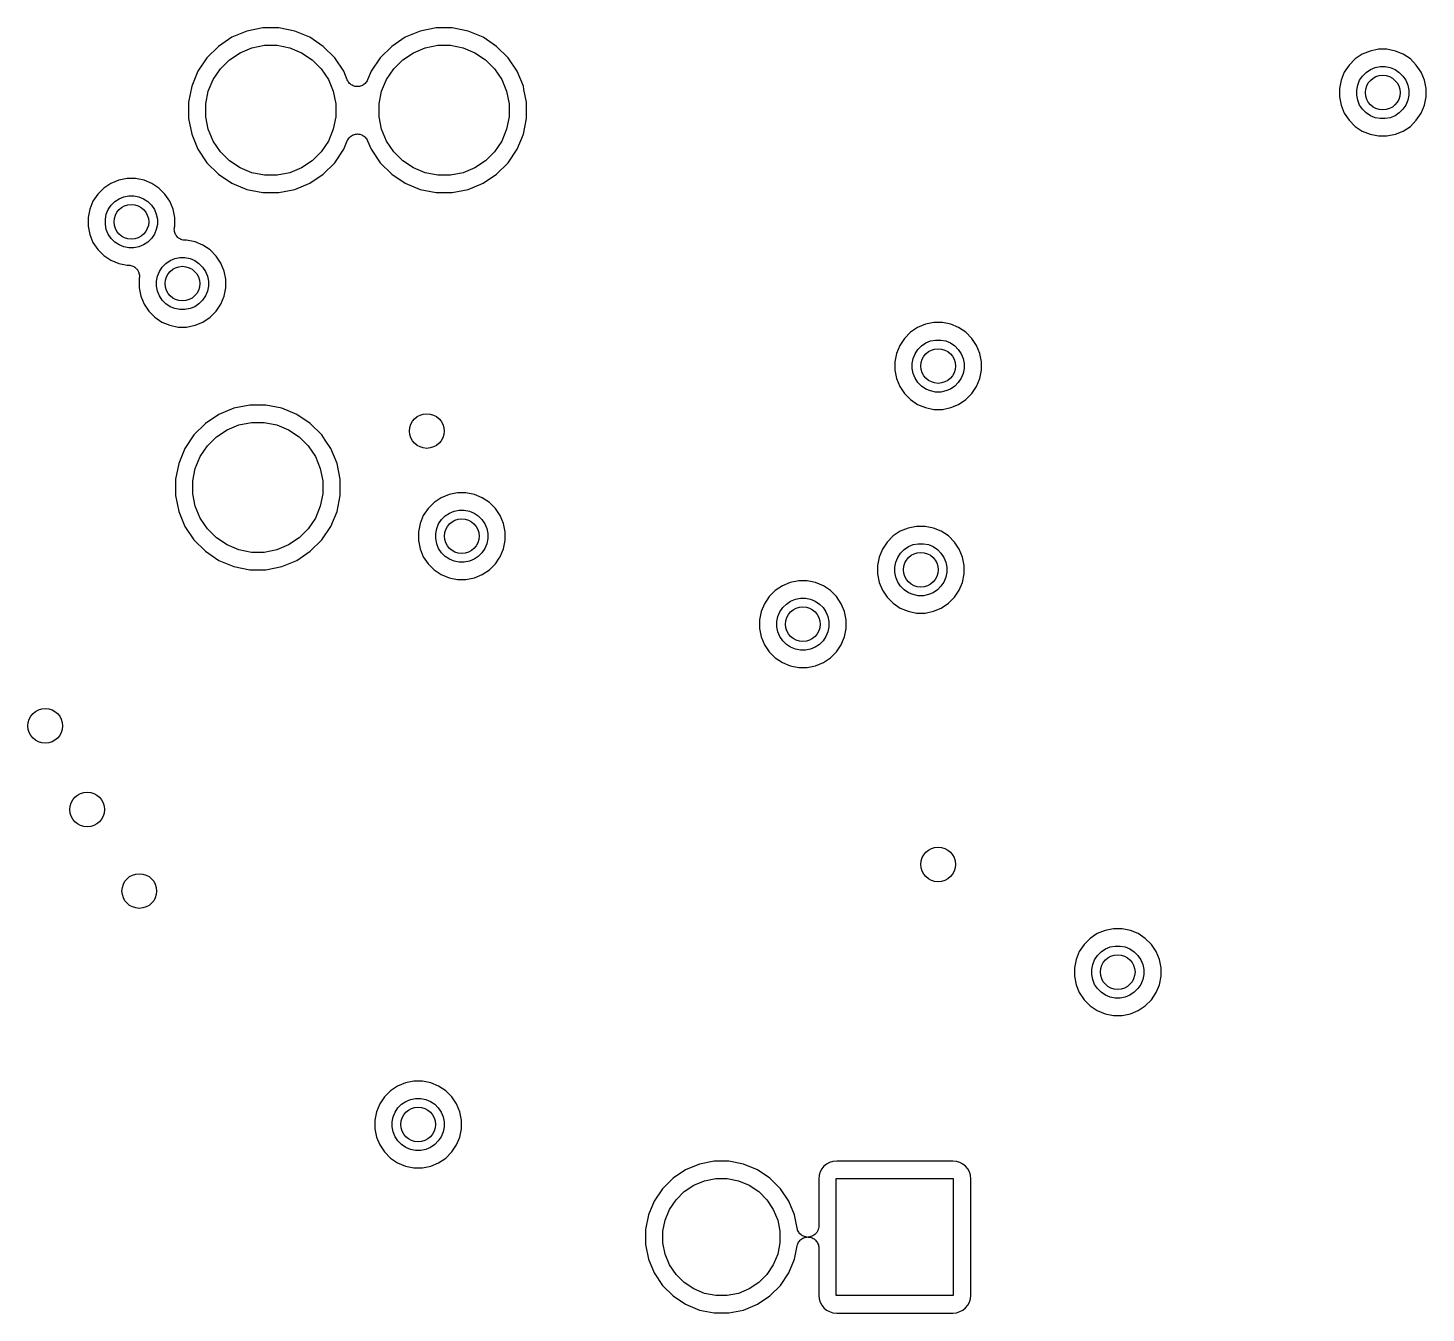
# Model space of a CAD drawing. Extents: x 76.5 to 170.2, y -170.2 to -83.1.
# Drawn here: x 133.42 to 149.55, y -131.28 to -116.46 of the extents above; entities that cross this region are included whole.
import ezdxf

# ---------------------------------------------------------------- set-up
doc = ezdxf.new("R2010")
doc.units = 0
doc.header["$MEASUREMENT"] = 0
doc.layers.add('BLACK', color=7, linetype='CONTINUOUS')

msp = doc.modelspace()

# ---------------------------------------------------------------- linework, layer by layer
at = {"layer": 'BLACK', "linetype": 'CONTINUOUS'}
for p, q in [((136.13, -116.456), (135.946, -116.492)), ((136.317, -116.456), (136.13, -116.456)), ((136.5, -116.492), (136.317, -116.456)), ((138.13, -116.456), (137.946, -116.492)), ((138.317, -116.456), (138.13, -116.456)), ((138.5, -116.492), (138.317, -116.456)), ((135.773, -116.564), (135.618, -116.668)), ((135.946, -116.492), (135.773, -116.564)), ((136.673, -116.564), (136.5, -116.492)), ((136.829, -116.668), (136.673, -116.564)), ((137.773, -116.564), (137.618, -116.668)), ((137.946, -116.492), (137.773, -116.564)), ((138.673, -116.564), (138.5, -116.492)), ((138.829, -116.668), (138.673, -116.564)), ((135.618, -116.668), (135.485, -116.8)), ((135.745, -116.823), (135.868, -116.741)), ((135.868, -116.741), (136.004, -116.685)), ((136.004, -116.685), (136.149, -116.656)), ((136.149, -116.656), (136.297, -116.656)), ((136.297, -116.656), (136.442, -116.685)), ((136.442, -116.685), (136.578, -116.741)), ((136.578, -116.741), (136.701, -116.823)), ((136.961, -116.8), (136.829, -116.668)), ((137.618, -116.668), (137.485, -116.8)), ((137.745, -116.823), (137.868, -116.741)), ((137.868, -116.741), (138.004, -116.685)), ((138.004, -116.685), (138.149, -116.656)), ((138.149, -116.656), (138.297, -116.656)), ((138.297, -116.656), (138.442, -116.685)), ((138.442, -116.685), (138.578, -116.741)), ((138.578, -116.741), (138.701, -116.823)), ((138.961, -116.8), (138.829, -116.668)), ((148.816, -116.759), (148.734, -116.814)), ((148.907, -116.722), (148.816, -116.759)), ((149.004, -116.702), (148.907, -116.722)), ((149.102, -116.702), (149.004, -116.702)), ((149.199, -116.722), (149.102, -116.702)), ((149.29, -116.759), (149.199, -116.722)), ((149.372, -116.814), (149.29, -116.759)), ((135.381, -116.956), (135.31, -117.129)), ((135.485, -116.8), (135.381, -116.956)), ((135.558, -117.05), (135.641, -116.928)), ((135.641, -116.928), (135.745, -116.823)), ((136.701, -116.823), (136.806, -116.928)), ((136.806, -116.928), (136.888, -117.05)), ((137.065, -116.956), (136.961, -116.8)), ((137.106, -117.054), (137.065, -116.956)), ((137.381, -116.956), (137.34, -117.054)), ((137.485, -116.8), (137.381, -116.956)), ((137.558, -117.05), (137.641, -116.928)), ((137.641, -116.928), (137.745, -116.823)), ((138.701, -116.823), (138.806, -116.928)), ((138.806, -116.928), (138.888, -117.05)), ((139.065, -116.956), (138.961, -116.8)), ((139.137, -117.129), (139.065, -116.956)), ((148.665, -116.884), (148.61, -116.966)), ((148.734, -116.814), (148.665, -116.884)), ((148.862, -116.969), (148.911, -116.937)), ((148.911, -116.937), (148.966, -116.914)), ((148.966, -116.914), (149.024, -116.902)), ((149.024, -116.902), (149.083, -116.902)), ((149.083, -116.902), (149.141, -116.914)), ((149.141, -116.914), (149.195, -116.937)), ((149.195, -116.937), (149.244, -116.969)), ((149.441, -116.884), (149.372, -116.814)), ((149.496, -116.966), (149.441, -116.884)), ((135.502, -117.187), (135.558, -117.05)), ((136.888, -117.05), (136.944, -117.187)), ((137.111, -117.065), (137.106, -117.054)), ((137.117, -117.076), (137.111, -117.065)), ((137.125, -117.085), (137.117, -117.076)), ((137.117, -117.076), (137.117, -117.076)), ((137.117, -117.076), (137.117, -117.076)), ((137.133, -117.095), (137.125, -117.085)), ((137.142, -117.103), (137.133, -117.095)), ((137.133, -117.095), (137.133, -117.095)), ((137.133, -117.095), (137.133, -117.095)), ((137.152, -117.111), (137.142, -117.103)), ((137.163, -117.117), (137.152, -117.111)), ((137.152, -117.111), (137.152, -117.111)), ((137.152, -117.111), (137.152, -117.111)), ((137.174, -117.123), (137.163, -117.117)), ((137.282, -117.118), (137.271, -117.123)), ((137.292, -117.112), (137.282, -117.118)), ((137.293, -117.112), (137.292, -117.112)), ((137.302, -117.104), (137.293, -117.112)), ((137.293, -117.112), (137.293, -117.112)), ((137.312, -117.096), (137.302, -117.104)), ((137.32, -117.087), (137.312, -117.096)), ((137.312, -117.096), (137.312, -117.096)), ((137.312, -117.096), (137.312, -117.096)), ((137.328, -117.077), (137.32, -117.087)), ((137.334, -117.066), (137.328, -117.077)), ((137.328, -117.077), (137.328, -117.077)), ((137.328, -117.077), (137.328, -117.077)), ((137.34, -117.056), (137.334, -117.066)), ((137.34, -117.054), (137.34, -117.055)), ((137.34, -117.055), (137.34, -117.055)), ((137.34, -117.055), (137.34, -117.055)), ((137.34, -117.055), (137.34, -117.056)), ((137.502, -117.187), (137.558, -117.05)), ((138.888, -117.05), (138.944, -117.187)), ((148.572, -117.057), (148.553, -117.153)), ((148.61, -116.966), (148.572, -117.057)), ((148.753, -117.173), (148.765, -117.115)), ((148.765, -117.115), (148.787, -117.06)), ((148.787, -117.06), (148.82, -117.011)), ((148.82, -117.011), (148.862, -116.969)), ((149.244, -116.969), (149.286, -117.011)), ((149.286, -117.011), (149.319, -117.06)), ((149.319, -117.06), (149.342, -117.115)), ((149.342, -117.115), (149.353, -117.173)), ((149.534, -117.057), (149.496, -116.966)), ((149.553, -117.153), (149.534, -117.057)), ((135.31, -117.129), (135.273, -117.312)), ((135.473, -117.332), (135.502, -117.187)), ((136.944, -117.187), (136.973, -117.332)), ((137.186, -117.126), (137.174, -117.123)), ((137.174, -117.123), (137.174, -117.123)), ((137.174, -117.123), (137.174, -117.123)), ((137.197, -117.13), (137.186, -117.126)), ((137.198, -117.13), (137.197, -117.13)), ((137.21, -117.131), (137.198, -117.13)), ((137.198, -117.13), (137.198, -117.13)), ((137.222, -117.133), (137.21, -117.131)), ((137.235, -117.131), (137.222, -117.133)), ((137.222, -117.133), (137.222, -117.133)), ((137.222, -117.133), (137.222, -117.133)), ((137.247, -117.13), (137.235, -117.131)), ((137.259, -117.127), (137.247, -117.13)), ((137.247, -117.13), (137.247, -117.13)), ((137.247, -117.13), (137.247, -117.13)), ((137.27, -117.123), (137.259, -117.127)), ((137.271, -117.123), (137.27, -117.123)), ((137.271, -117.123), (137.271, -117.123)), ((137.473, -117.332), (137.502, -117.187)), ((138.944, -117.187), (138.973, -117.332)), ((139.144, -117.165), (139.137, -117.129)), ((139.173, -117.312), (139.144, -117.165)), ((139.144, -117.165), (139.144, -117.165)), ((148.553, -117.153), (148.553, -117.252)), ((148.553, -117.252), (148.572, -117.348)), ((148.753, -117.232), (148.753, -117.173)), ((148.765, -117.29), (148.753, -117.232)), ((149.353, -117.232), (149.342, -117.29)), ((149.353, -117.173), (149.353, -117.232)), ((149.534, -117.348), (149.553, -117.252)), ((149.553, -117.252), (149.553, -117.153)), ((135.273, -117.312), (135.273, -117.499)), ((135.473, -117.48), (135.473, -117.332)), ((136.973, -117.332), (136.973, -117.48)), ((137.473, -117.48), (137.473, -117.332)), ((138.973, -117.332), (138.973, -117.48)), ((139.173, -117.499), (139.173, -117.312)), ((148.572, -117.348), (148.61, -117.439)), ((148.61, -117.439), (148.665, -117.521)), ((148.787, -117.345), (148.765, -117.29)), ((148.82, -117.394), (148.787, -117.345)), ((148.862, -117.435), (148.82, -117.394)), ((148.911, -117.468), (148.862, -117.435)), ((149.244, -117.435), (149.195, -117.468)), ((149.286, -117.394), (149.244, -117.435)), ((149.319, -117.345), (149.286, -117.394)), ((149.342, -117.29), (149.319, -117.345)), ((149.441, -117.521), (149.496, -117.439)), ((149.496, -117.439), (149.534, -117.348)), ((135.273, -117.499), (135.31, -117.683)), ((135.502, -117.624), (135.473, -117.48)), ((136.973, -117.48), (136.944, -117.624)), ((137.502, -117.624), (137.473, -117.48)), ((138.973, -117.48), (138.944, -117.624)), ((139.137, -117.683), (139.173, -117.499)), ((148.665, -117.521), (148.734, -117.591)), ((148.734, -117.591), (148.816, -117.646)), ((148.966, -117.491), (148.911, -117.468)), ((149.024, -117.502), (148.966, -117.491)), ((149.083, -117.502), (149.024, -117.502)), ((149.141, -117.491), (149.083, -117.502)), ((149.195, -117.468), (149.141, -117.491)), ((149.29, -117.646), (149.372, -117.591)), ((149.372, -117.591), (149.441, -117.521)), ((135.31, -117.683), (135.381, -117.856)), ((135.558, -117.761), (135.502, -117.624)), ((135.641, -117.884), (135.558, -117.761)), ((136.888, -117.761), (136.806, -117.884)), ((136.944, -117.624), (136.888, -117.761)), ((137.065, -117.856), (137.106, -117.757)), ((137.106, -117.756), (137.112, -117.745)), ((137.106, -117.757), (137.106, -117.756)), ((137.106, -117.756), (137.106, -117.756)), ((137.106, -117.756), (137.106, -117.756)), ((137.106, -117.756), (137.106, -117.756)), ((137.112, -117.745), (137.118, -117.734)), ((137.118, -117.734), (137.126, -117.725)), ((137.118, -117.734), (137.118, -117.734)), ((137.118, -117.734), (137.118, -117.734)), ((137.126, -117.725), (137.134, -117.715)), ((137.134, -117.715), (137.144, -117.707)), ((137.134, -117.715), (137.134, -117.715)), ((137.134, -117.715), (137.134, -117.715)), ((137.144, -117.707), (137.153, -117.7)), ((137.153, -117.7), (137.154, -117.7)), ((137.154, -117.699), (137.164, -117.694)), ((137.154, -117.7), (137.154, -117.699)), ((137.164, -117.694), (137.175, -117.688)), ((137.175, -117.688), (137.176, -117.688)), ((137.176, -117.688), (137.187, -117.685)), ((137.176, -117.688), (137.176, -117.688)), ((137.187, -117.685), (137.199, -117.681)), ((137.199, -117.681), (137.199, -117.681)), ((137.199, -117.681), (137.2, -117.681)), ((137.2, -117.681), (137.212, -117.68)), ((137.212, -117.68), (137.224, -117.679)), ((137.224, -117.679), (137.224, -117.679)), ((137.224, -117.679), (137.224, -117.679)), ((137.224, -117.679), (137.236, -117.68)), ((137.236, -117.68), (137.248, -117.681)), ((137.248, -117.681), (137.249, -117.681)), ((137.249, -117.681), (137.249, -117.681)), ((137.249, -117.681), (137.26, -117.685)), ((137.26, -117.685), (137.272, -117.689)), ((137.272, -117.689), (137.272, -117.689)), ((137.272, -117.689), (137.273, -117.689)), ((137.273, -117.689), (137.283, -117.695)), ((137.283, -117.695), (137.294, -117.7)), ((137.294, -117.7), (137.294, -117.701)), ((137.294, -117.701), (137.294, -117.701)), ((137.294, -117.701), (137.304, -117.708)), ((137.304, -117.708), (137.313, -117.716)), ((137.313, -117.716), (137.313, -117.716)), ((137.313, -117.716), (137.313, -117.716)), ((137.313, -117.716), (137.321, -117.726)), ((137.321, -117.726), (137.329, -117.735)), ((137.329, -117.735), (137.329, -117.736)), ((137.329, -117.736), (137.329, -117.736)), ((137.329, -117.736), (137.335, -117.747)), ((137.335, -117.747), (137.34, -117.757)), ((137.34, -117.757), (137.381, -117.856)), ((137.558, -117.761), (137.502, -117.624)), ((137.641, -117.884), (137.558, -117.761)), ((138.888, -117.761), (138.806, -117.884)), ((138.944, -117.624), (138.888, -117.761)), ((139.065, -117.856), (139.137, -117.683)), ((148.816, -117.646), (148.907, -117.683)), ((148.907, -117.683), (149.004, -117.702)), ((149.004, -117.702), (149.102, -117.702)), ((149.102, -117.702), (149.199, -117.683)), ((149.199, -117.683), (149.29, -117.646)), ((135.381, -117.856), (135.485, -118.011)), ((135.745, -117.988), (135.641, -117.884)), ((136.806, -117.884), (136.701, -117.988)), ((136.961, -118.011), (137.065, -117.856)), ((137.381, -117.856), (137.485, -118.011)), ((137.745, -117.988), (137.641, -117.884)), ((138.806, -117.884), (138.701, -117.988)), ((138.961, -118.011), (139.065, -117.856)), ((135.485, -118.011), (135.618, -118.144)), ((135.868, -118.07), (135.745, -117.988)), ((136.004, -118.127), (135.868, -118.07)), ((136.578, -118.07), (136.442, -118.127)), ((136.701, -117.988), (136.578, -118.07)), ((136.829, -118.144), (136.961, -118.011)), ((137.485, -118.011), (137.618, -118.144)), ((137.868, -118.07), (137.745, -117.988)), ((138.004, -118.127), (137.868, -118.07)), ((138.578, -118.07), (138.442, -118.127)), ((138.701, -117.988), (138.578, -118.07)), ((138.829, -118.144), (138.961, -118.011)), ((134.468, -118.212), (134.377, -118.25)), ((134.565, -118.193), (134.468, -118.212)), ((134.663, -118.193), (134.565, -118.193)), ((134.76, -118.212), (134.663, -118.193)), ((134.851, -118.25), (134.76, -118.212)), ((135.618, -118.144), (135.773, -118.248)), ((136.149, -118.156), (136.004, -118.127)), ((136.297, -118.156), (136.149, -118.156)), ((136.442, -118.127), (136.297, -118.156)), ((136.673, -118.248), (136.829, -118.144)), ((137.618, -118.144), (137.773, -118.248)), ((138.149, -118.156), (138.004, -118.127)), ((138.297, -118.156), (138.149, -118.156)), ((138.442, -118.127), (138.297, -118.156)), ((138.673, -118.248), (138.829, -118.144)), ((134.226, -118.374), (134.171, -118.456)), ((134.295, -118.304), (134.226, -118.374)), ((134.377, -118.25), (134.295, -118.304)), ((134.472, -118.427), (134.526, -118.404)), ((134.526, -118.404), (134.584, -118.393)), ((134.584, -118.393), (134.643, -118.393)), ((134.643, -118.393), (134.701, -118.404)), ((134.701, -118.404), (134.756, -118.427)), ((134.933, -118.304), (134.851, -118.25)), ((135.002, -118.374), (134.933, -118.304)), ((135.057, -118.456), (135.002, -118.374)), ((135.773, -118.248), (135.946, -118.319)), ((135.946, -118.319), (136.13, -118.356)), ((136.13, -118.356), (136.317, -118.356)), ((136.317, -118.356), (136.5, -118.319)), ((136.5, -118.319), (136.673, -118.248)), ((137.773, -118.248), (137.946, -118.319)), ((137.946, -118.319), (138.13, -118.356)), ((138.13, -118.356), (138.317, -118.356)), ((138.317, -118.356), (138.5, -118.319)), ((138.5, -118.319), (138.673, -118.248)), ((134.133, -118.547), (134.114, -118.643)), ((134.171, -118.456), (134.133, -118.547)), ((134.325, -118.605), (134.348, -118.551)), ((134.348, -118.551), (134.381, -118.501)), ((134.381, -118.501), (134.423, -118.46)), ((134.423, -118.46), (134.472, -118.427)), ((134.756, -118.427), (134.805, -118.46)), ((134.805, -118.46), (134.847, -118.501)), ((134.847, -118.501), (134.88, -118.551)), ((134.88, -118.551), (134.902, -118.605)), ((135.095, -118.547), (135.057, -118.456)), ((135.114, -118.643), (135.095, -118.547)), ((134.114, -118.643), (134.114, -118.742)), ((134.314, -118.663), (134.325, -118.605)), ((134.314, -118.722), (134.314, -118.663)), ((134.325, -118.78), (134.314, -118.722)), ((134.902, -118.605), (134.914, -118.663)), ((134.914, -118.722), (134.902, -118.78)), ((134.914, -118.663), (134.914, -118.722)), ((135.114, -118.742), (135.114, -118.643)), ((134.114, -118.742), (134.133, -118.839)), ((134.133, -118.839), (134.171, -118.93)), ((134.348, -118.835), (134.325, -118.78)), ((134.381, -118.884), (134.348, -118.835)), ((134.423, -118.926), (134.381, -118.884)), ((134.847, -118.884), (134.805, -118.926)), ((134.88, -118.835), (134.847, -118.884)), ((134.902, -118.78), (134.88, -118.835)), ((135.109, -118.778), (135.11, -118.766)), ((135.109, -118.779), (135.109, -118.778)), ((135.109, -118.778), (135.109, -118.778)), ((135.11, -118.791), (135.109, -118.779)), ((135.11, -118.766), (135.112, -118.754)), ((135.111, -118.802), (135.11, -118.791)), ((135.111, -118.803), (135.111, -118.802)), ((135.115, -118.815), (135.111, -118.803)), ((135.111, -118.803), (135.111, -118.803)), ((135.112, -118.754), (135.114, -118.742)), ((135.118, -118.826), (135.115, -118.815)), ((135.118, -118.827), (135.118, -118.826)), ((135.119, -118.827), (135.118, -118.827)), ((135.124, -118.838), (135.119, -118.827)), ((135.13, -118.848), (135.124, -118.838)), ((135.13, -118.849), (135.13, -118.848)), ((135.138, -118.858), (135.13, -118.849)), ((135.13, -118.849), (135.13, -118.849)), ((135.145, -118.868), (135.138, -118.858)), ((135.146, -118.868), (135.145, -118.868)), ((135.155, -118.876), (135.146, -118.868)), ((135.146, -118.868), (135.146, -118.868)), ((135.164, -118.883), (135.155, -118.876)), ((135.165, -118.884), (135.164, -118.883)), ((135.176, -118.89), (135.165, -118.884)), ((135.165, -118.884), (135.165, -118.884)), ((135.186, -118.895), (135.176, -118.89)), ((134.171, -118.93), (134.226, -119.011)), ((134.226, -119.011), (134.295, -119.081)), ((134.472, -118.959), (134.423, -118.926)), ((134.526, -118.981), (134.472, -118.959)), ((134.584, -118.993), (134.526, -118.981)), ((134.643, -118.993), (134.584, -118.993)), ((134.701, -118.981), (134.643, -118.993)), ((134.756, -118.959), (134.701, -118.981)), ((134.805, -118.926), (134.756, -118.959)), ((135.186, -118.896), (135.186, -118.895)), ((135.187, -118.896), (135.186, -118.896)), ((135.198, -118.899), (135.187, -118.896)), ((135.21, -118.903), (135.198, -118.899)), ((135.222, -118.904), (135.21, -118.903)), ((135.21, -118.903), (135.21, -118.903)), ((135.21, -118.903), (135.21, -118.903)), ((135.234, -118.906), (135.222, -118.904)), ((135.235, -118.906), (135.234, -118.906)), ((135.236, -118.906), (135.235, -118.906)), ((135.235, -118.906), (135.235, -118.906)), ((135.235, -118.906), (135.235, -118.906)), ((135.252, -118.906), (135.236, -118.906)), ((135.349, -118.925), (135.252, -118.906)), ((135.44, -118.963), (135.349, -118.925)), ((135.522, -119.017), (135.44, -118.963)), ((135.591, -119.087), (135.522, -119.017)), ((134.295, -119.081), (134.377, -119.136)), ((134.377, -119.136), (134.468, -119.173)), ((134.468, -119.173), (134.565, -119.193)), ((134.565, -119.193), (134.581, -119.193)), ((134.581, -119.193), (134.582, -119.193)), ((134.582, -119.193), (134.582, -119.193)), ((134.582, -119.193), (134.582, -119.193)), ((134.582, -119.193), (134.583, -119.193)), ((134.583, -119.193), (134.595, -119.194)), ((134.595, -119.194), (134.607, -119.195)), ((134.607, -119.195), (134.607, -119.195)), ((134.607, -119.195), (134.607, -119.195)), ((134.607, -119.195), (134.619, -119.199)), ((134.619, -119.199), (134.63, -119.203)), ((134.63, -119.203), (134.631, -119.203)), ((134.631, -119.203), (134.631, -119.203)), ((134.631, -119.203), (134.641, -119.209)), ((134.641, -119.209), (134.652, -119.214)), ((134.652, -119.214), (134.652, -119.215)), ((134.652, -119.215), (134.653, -119.215)), ((134.653, -119.215), (134.662, -119.223)), ((134.937, -119.264), (134.97, -119.214)), ((134.97, -119.214), (135.012, -119.173)), ((135.012, -119.173), (135.061, -119.14)), ((135.061, -119.14), (135.116, -119.117)), ((135.116, -119.117), (135.174, -119.106)), ((135.174, -119.106), (135.233, -119.106)), ((135.233, -119.106), (135.291, -119.117)), ((135.291, -119.117), (135.345, -119.14)), ((135.345, -119.14), (135.394, -119.173)), ((135.394, -119.173), (135.436, -119.214)), ((135.436, -119.214), (135.469, -119.264)), ((135.646, -119.169), (135.591, -119.087)), ((135.684, -119.26), (135.646, -119.169)), ((134.662, -119.223), (134.671, -119.23)), ((134.671, -119.23), (134.671, -119.231)), ((134.671, -119.231), (134.672, -119.231)), ((134.672, -119.231), (134.679, -119.24)), ((134.679, -119.24), (134.687, -119.249)), ((134.687, -119.249), (134.687, -119.25)), ((134.687, -119.25), (134.687, -119.25)), ((134.687, -119.25), (134.693, -119.261)), ((134.693, -119.261), (134.698, -119.271)), ((134.698, -119.271), (134.698, -119.272)), ((134.698, -119.272), (134.699, -119.272)), ((134.699, -119.272), (134.702, -119.284)), ((134.702, -119.284), (134.706, -119.295)), ((134.705, -119.344), (134.703, -119.356)), ((134.703, -119.356), (134.703, -119.455)), ((134.707, -119.332), (134.705, -119.344)), ((134.706, -119.295), (134.706, -119.296)), ((134.706, -119.296), (134.706, -119.296)), ((134.706, -119.296), (134.707, -119.308)), ((134.707, -119.308), (134.708, -119.32)), ((134.708, -119.321), (134.707, -119.332)), ((134.708, -119.32), (134.708, -119.32)), ((134.708, -119.32), (134.708, -119.321)), ((134.903, -119.376), (134.915, -119.318)), ((134.903, -119.435), (134.903, -119.376)), ((134.915, -119.318), (134.937, -119.264)), ((135.469, -119.264), (135.492, -119.318)), ((135.492, -119.318), (135.503, -119.376)), ((135.503, -119.376), (135.503, -119.435)), ((135.703, -119.356), (135.684, -119.26)), ((135.703, -119.455), (135.703, -119.356)), ((134.703, -119.455), (134.722, -119.552)), ((134.915, -119.493), (134.903, -119.435)), ((134.937, -119.548), (134.915, -119.493)), ((135.492, -119.493), (135.469, -119.548)), ((135.503, -119.435), (135.492, -119.493)), ((135.684, -119.552), (135.703, -119.455)), ((134.722, -119.552), (134.76, -119.643)), ((134.76, -119.643), (134.815, -119.724)), ((134.97, -119.597), (134.937, -119.548)), ((135.012, -119.639), (134.97, -119.597)), ((135.061, -119.672), (135.012, -119.639)), ((135.116, -119.694), (135.061, -119.672)), ((135.174, -119.706), (135.116, -119.694)), ((135.291, -119.694), (135.233, -119.706)), ((135.345, -119.672), (135.291, -119.694)), ((135.394, -119.639), (135.345, -119.672)), ((135.436, -119.597), (135.394, -119.639)), ((135.469, -119.548), (135.436, -119.597)), ((135.591, -119.724), (135.646, -119.643)), ((135.646, -119.643), (135.684, -119.552)), ((134.815, -119.724), (134.884, -119.794)), ((134.884, -119.794), (134.966, -119.849)), ((134.966, -119.849), (135.057, -119.886)), ((135.233, -119.706), (135.174, -119.706)), ((135.349, -119.886), (135.44, -119.849)), ((135.44, -119.849), (135.522, -119.794)), ((135.522, -119.794), (135.591, -119.724)), ((143.874, -119.856), (143.777, -119.875)), ((143.972, -119.856), (143.874, -119.856)), ((144.069, -119.875), (143.972, -119.856)), ((135.057, -119.886), (135.154, -119.906)), ((135.154, -119.906), (135.252, -119.906)), ((135.252, -119.906), (135.349, -119.886)), ((143.604, -119.967), (143.535, -120.037)), ((143.686, -119.913), (143.604, -119.967)), ((143.777, -119.875), (143.686, -119.913)), ((144.16, -119.913), (144.069, -119.875)), ((144.242, -119.967), (144.16, -119.913)), ((144.311, -120.037), (144.242, -119.967)), ((143.48, -120.119), (143.442, -120.21)), ((143.535, -120.037), (143.48, -120.119)), ((143.657, -120.214), (143.69, -120.164)), ((143.69, -120.164), (143.732, -120.123)), ((143.732, -120.123), (143.781, -120.09)), ((143.781, -120.09), (143.836, -120.067)), ((143.836, -120.067), (143.894, -120.056)), ((143.894, -120.056), (143.953, -120.056)), ((143.953, -120.056), (144.011, -120.067)), ((144.011, -120.067), (144.065, -120.09)), ((144.065, -120.09), (144.114, -120.123)), ((144.114, -120.123), (144.156, -120.164)), ((144.156, -120.164), (144.189, -120.214)), ((144.366, -120.119), (144.311, -120.037)), ((144.404, -120.21), (144.366, -120.119)), ((143.442, -120.21), (143.423, -120.306)), ((143.423, -120.306), (143.423, -120.405)), ((143.623, -120.326), (143.635, -120.268)), ((143.623, -120.385), (143.623, -120.326)), ((143.635, -120.268), (143.657, -120.214)), ((144.189, -120.214), (144.212, -120.268)), ((144.212, -120.268), (144.223, -120.326)), ((144.223, -120.326), (144.223, -120.385)), ((144.423, -120.306), (144.404, -120.21)), ((144.423, -120.405), (144.423, -120.306)), ((143.423, -120.405), (143.442, -120.502)), ((143.442, -120.502), (143.48, -120.593)), ((143.635, -120.443), (143.623, -120.385)), ((143.657, -120.498), (143.635, -120.443)), ((143.69, -120.547), (143.657, -120.498)), ((144.189, -120.498), (144.156, -120.547)), ((144.212, -120.443), (144.189, -120.498)), ((144.223, -120.385), (144.212, -120.443)), ((144.366, -120.593), (144.404, -120.502)), ((144.404, -120.502), (144.423, -120.405)), ((143.48, -120.593), (143.535, -120.674)), ((143.732, -120.589), (143.69, -120.547)), ((143.781, -120.622), (143.732, -120.589)), ((143.836, -120.644), (143.781, -120.622)), ((143.894, -120.656), (143.836, -120.644)), ((143.953, -120.656), (143.894, -120.656)), ((144.011, -120.644), (143.953, -120.656)), ((144.065, -120.622), (144.011, -120.644)), ((144.114, -120.589), (144.065, -120.622)), ((144.156, -120.547), (144.114, -120.589)), ((144.311, -120.674), (144.366, -120.593)), ((135.98, -120.806), (135.796, -120.842)), ((136.167, -120.806), (135.98, -120.806)), ((136.35, -120.842), (136.167, -120.806)), ((143.535, -120.674), (143.604, -120.744)), ((143.604, -120.744), (143.686, -120.799)), ((143.686, -120.799), (143.777, -120.836)), ((144.069, -120.836), (144.16, -120.799)), ((144.16, -120.799), (144.242, -120.744)), ((144.242, -120.744), (144.311, -120.674)), ((135.623, -120.914), (135.468, -121.018)), ((135.796, -120.842), (135.623, -120.914)), ((136.523, -120.914), (136.35, -120.842)), ((136.679, -121.018), (136.523, -120.914)), ((143.777, -120.836), (143.874, -120.856)), ((143.874, -120.856), (143.972, -120.856)), ((143.972, -120.856), (144.069, -120.836)), ((135.335, -121.15), (135.231, -121.306)), ((135.468, -121.018), (135.335, -121.15)), ((135.595, -121.173), (135.718, -121.091)), ((135.718, -121.091), (135.854, -121.035)), ((135.854, -121.035), (135.999, -121.006)), ((135.999, -121.006), (136.147, -121.006)), ((136.147, -121.006), (136.292, -121.035)), ((136.292, -121.035), (136.428, -121.091)), ((136.428, -121.091), (136.551, -121.173)), ((136.811, -121.15), (136.679, -121.018)), ((136.851, -121.21), (136.811, -121.15)), ((135.231, -121.306), (135.16, -121.479)), ((135.408, -121.4), (135.491, -121.278)), ((135.491, -121.278), (135.595, -121.173)), ((136.551, -121.173), (136.656, -121.278)), ((136.656, -121.278), (136.738, -121.4)), ((136.915, -121.306), (136.851, -121.21)), ((136.987, -121.479), (136.915, -121.306)), ((135.352, -121.537), (135.408, -121.4)), ((136.738, -121.4), (136.794, -121.537)), ((135.16, -121.479), (135.123, -121.662)), ((135.323, -121.682), (135.352, -121.537)), ((136.794, -121.537), (136.823, -121.682)), ((137.023, -121.662), (136.987, -121.479)), ((135.123, -121.662), (135.123, -121.849)), ((135.323, -121.83), (135.323, -121.682)), ((136.823, -121.682), (136.823, -121.83)), ((137.023, -121.849), (137.023, -121.662)), ((135.123, -121.849), (135.16, -122.033)), ((135.352, -121.974), (135.323, -121.83)), ((136.823, -121.83), (136.794, -121.974)), ((136.987, -122.033), (137.023, -121.849)), ((138.107, -121.93), (138.038, -122)), ((138.189, -121.876), (138.107, -121.93)), ((138.28, -121.838), (138.189, -121.876)), ((138.377, -121.819), (138.28, -121.838)), ((138.475, -121.819), (138.377, -121.819)), ((138.572, -121.838), (138.475, -121.819)), ((138.663, -121.876), (138.572, -121.838)), ((138.745, -121.93), (138.663, -121.876)), ((138.814, -122), (138.745, -121.93)), ((135.16, -122.033), (135.231, -122.206)), ((135.408, -122.111), (135.352, -121.974)), ((135.491, -122.234), (135.408, -122.111)), ((136.738, -122.111), (136.656, -122.234)), ((136.794, -121.974), (136.738, -122.111)), ((136.915, -122.206), (136.987, -122.033)), ((137.983, -122.082), (137.945, -122.173)), ((138.038, -122), (137.983, -122.082)), ((138.193, -122.127), (138.235, -122.086)), ((138.235, -122.086), (138.284, -122.053)), ((138.284, -122.053), (138.339, -122.03)), ((138.339, -122.03), (138.397, -122.019)), ((138.397, -122.019), (138.456, -122.019)), ((138.456, -122.019), (138.514, -122.03)), ((138.514, -122.03), (138.568, -122.053)), ((138.568, -122.053), (138.617, -122.086)), ((138.617, -122.086), (138.659, -122.127)), ((138.869, -122.082), (138.814, -122)), ((138.907, -122.173), (138.869, -122.082)), ((135.231, -122.206), (135.335, -122.361)), ((135.595, -122.338), (135.491, -122.234)), ((136.656, -122.234), (136.551, -122.338)), ((136.811, -122.361), (136.915, -122.206)), ((137.945, -122.173), (137.926, -122.269)), ((137.926, -122.269), (137.926, -122.368)), ((138.126, -122.289), (138.138, -122.231)), ((138.138, -122.231), (138.16, -122.177)), ((138.16, -122.177), (138.193, -122.127)), ((138.659, -122.127), (138.692, -122.177)), ((138.692, -122.177), (138.715, -122.231)), ((138.715, -122.231), (138.726, -122.289)), ((138.926, -122.269), (138.907, -122.173)), ((138.926, -122.368), (138.926, -122.269)), ((143.486, -122.263), (143.404, -122.317)), ((143.577, -122.225), (143.486, -122.263)), ((143.674, -122.206), (143.577, -122.225)), ((143.772, -122.206), (143.674, -122.206)), ((143.869, -122.225), (143.772, -122.206)), ((143.96, -122.263), (143.869, -122.225)), ((144.042, -122.317), (143.96, -122.263)), ((135.335, -122.361), (135.468, -122.494)), ((135.718, -122.42), (135.595, -122.338)), ((135.854, -122.477), (135.718, -122.42)), ((136.428, -122.42), (136.292, -122.477)), ((136.551, -122.338), (136.428, -122.42)), ((136.679, -122.494), (136.811, -122.361)), ((137.926, -122.368), (137.945, -122.465)), ((138.126, -122.348), (138.126, -122.289)), ((138.138, -122.406), (138.126, -122.348)), ((138.16, -122.461), (138.138, -122.406)), ((138.715, -122.406), (138.692, -122.461)), ((138.726, -122.348), (138.715, -122.406)), ((138.726, -122.289), (138.726, -122.348)), ((138.907, -122.465), (138.926, -122.368)), ((143.335, -122.387), (143.28, -122.469)), ((143.404, -122.317), (143.335, -122.387)), ((143.532, -122.473), (143.581, -122.44)), ((143.581, -122.44), (143.636, -122.417)), ((143.636, -122.417), (143.694, -122.406)), ((143.694, -122.406), (143.753, -122.406)), ((143.753, -122.406), (143.811, -122.417)), ((143.811, -122.417), (143.865, -122.44)), ((143.865, -122.44), (143.914, -122.473)), ((144.111, -122.387), (144.042, -122.317)), ((144.166, -122.469), (144.111, -122.387)), ((135.468, -122.494), (135.623, -122.598)), ((135.623, -122.598), (135.796, -122.669)), ((135.999, -122.506), (135.854, -122.477)), ((136.147, -122.506), (135.999, -122.506)), ((136.292, -122.477), (136.147, -122.506)), ((136.35, -122.669), (136.523, -122.598)), ((136.523, -122.598), (136.679, -122.494)), ((137.945, -122.465), (137.983, -122.556)), ((137.983, -122.556), (138.038, -122.637)), ((138.193, -122.51), (138.16, -122.461)), ((138.235, -122.552), (138.193, -122.51)), ((138.284, -122.585), (138.235, -122.552)), ((138.339, -122.607), (138.284, -122.585)), ((138.568, -122.585), (138.514, -122.607)), ((138.617, -122.552), (138.568, -122.585)), ((138.659, -122.51), (138.617, -122.552)), ((138.692, -122.461), (138.659, -122.51)), ((138.814, -122.637), (138.857, -122.573)), ((138.857, -122.573), (138.869, -122.556)), ((138.869, -122.556), (138.907, -122.465)), ((143.242, -122.56), (143.223, -122.656)), ((143.28, -122.469), (143.242, -122.56)), ((143.435, -122.618), (143.457, -122.564)), ((143.457, -122.564), (143.49, -122.514)), ((143.49, -122.514), (143.532, -122.473)), ((143.914, -122.473), (143.956, -122.514)), ((143.956, -122.514), (143.989, -122.564)), ((143.989, -122.564), (144.012, -122.618)), ((144.204, -122.56), (144.166, -122.469)), ((144.223, -122.656), (144.204, -122.56)), ((135.796, -122.669), (135.98, -122.706)), ((135.98, -122.706), (136.167, -122.706)), ((136.167, -122.706), (136.35, -122.669)), ((138.038, -122.637), (138.107, -122.707)), ((138.107, -122.707), (138.189, -122.762)), ((138.189, -122.762), (138.28, -122.799)), ((138.397, -122.619), (138.339, -122.607)), ((138.456, -122.619), (138.397, -122.619)), ((138.514, -122.607), (138.456, -122.619)), ((138.572, -122.799), (138.663, -122.762)), ((138.663, -122.762), (138.745, -122.707)), ((138.745, -122.707), (138.814, -122.637)), ((143.223, -122.656), (143.223, -122.755)), ((143.223, -122.755), (143.242, -122.852)), ((143.423, -122.676), (143.435, -122.618)), ((143.423, -122.735), (143.423, -122.676)), ((143.435, -122.793), (143.423, -122.735)), ((144.012, -122.618), (144.023, -122.676)), ((144.023, -122.735), (144.012, -122.793)), ((144.023, -122.676), (144.023, -122.735)), ((144.204, -122.852), (144.223, -122.755)), ((144.223, -122.755), (144.223, -122.656)), ((138.28, -122.799), (138.377, -122.819)), ((138.377, -122.819), (138.475, -122.819)), ((138.475, -122.819), (138.572, -122.799)), ((142.126, -122.892), (142.044, -122.946)), ((142.217, -122.854), (142.126, -122.892)), ((142.314, -122.835), (142.217, -122.854)), ((142.412, -122.835), (142.314, -122.835)), ((142.509, -122.854), (142.412, -122.835)), ((142.6, -122.892), (142.509, -122.854)), ((142.682, -122.946), (142.6, -122.892)), ((143.242, -122.852), (143.28, -122.943)), ((143.457, -122.848), (143.435, -122.793)), ((143.49, -122.897), (143.457, -122.848)), ((143.532, -122.939), (143.49, -122.897)), ((143.956, -122.897), (143.914, -122.939)), ((143.989, -122.848), (143.956, -122.897)), ((144.012, -122.793), (143.989, -122.848)), ((144.166, -122.943), (144.204, -122.852)), ((141.975, -123.016), (141.92, -123.098)), ((142.044, -122.946), (141.975, -123.016)), ((142.172, -123.102), (142.221, -123.069)), ((142.221, -123.069), (142.276, -123.046)), ((142.276, -123.046), (142.334, -123.035)), ((142.334, -123.035), (142.393, -123.035)), ((142.393, -123.035), (142.451, -123.046)), ((142.451, -123.046), (142.505, -123.069)), ((142.505, -123.069), (142.554, -123.102)), ((142.751, -123.016), (142.682, -122.946)), ((142.806, -123.098), (142.751, -123.016)), ((143.28, -122.943), (143.335, -123.024)), ((143.335, -123.024), (143.404, -123.094)), ((143.581, -122.972), (143.532, -122.939)), ((143.636, -122.994), (143.581, -122.972)), ((143.694, -123.006), (143.636, -122.994)), ((143.753, -123.006), (143.694, -123.006)), ((143.811, -122.994), (143.753, -123.006)), ((143.865, -122.972), (143.811, -122.994)), ((143.914, -122.939), (143.865, -122.972)), ((144.042, -123.094), (144.111, -123.024)), ((144.111, -123.024), (144.166, -122.943)), ((141.882, -123.189), (141.863, -123.285)), ((141.92, -123.098), (141.882, -123.189)), ((142.063, -123.305), (142.075, -123.247)), ((142.075, -123.247), (142.097, -123.193)), ((142.097, -123.193), (142.13, -123.143)), ((142.13, -123.143), (142.172, -123.102)), ((142.554, -123.102), (142.596, -123.143)), ((142.596, -123.143), (142.629, -123.193)), ((142.629, -123.193), (142.652, -123.247)), ((142.652, -123.247), (142.663, -123.305)), ((142.844, -123.189), (142.806, -123.098)), ((142.863, -123.285), (142.844, -123.189)), ((143.404, -123.094), (143.486, -123.149)), ((143.486, -123.149), (143.577, -123.186)), ((143.577, -123.186), (143.674, -123.206)), ((143.674, -123.206), (143.772, -123.206)), ((143.772, -123.206), (143.869, -123.186)), ((143.869, -123.186), (143.96, -123.149)), ((143.96, -123.149), (144.042, -123.094)), ((141.863, -123.285), (141.863, -123.384)), ((141.863, -123.384), (141.882, -123.481)), ((142.063, -123.364), (142.063, -123.305)), ((142.075, -123.422), (142.063, -123.364)), ((142.663, -123.364), (142.652, -123.422)), ((142.663, -123.305), (142.663, -123.364)), ((142.844, -123.481), (142.863, -123.384)), ((142.863, -123.384), (142.863, -123.285)), ((141.882, -123.481), (141.92, -123.572)), ((142.097, -123.477), (142.075, -123.422)), ((142.13, -123.526), (142.097, -123.477)), ((142.172, -123.568), (142.13, -123.526)), ((142.221, -123.601), (142.172, -123.568)), ((142.554, -123.568), (142.505, -123.601)), ((142.596, -123.526), (142.554, -123.568)), ((142.629, -123.477), (142.596, -123.526)), ((142.652, -123.422), (142.629, -123.477)), ((142.806, -123.572), (142.821, -123.535)), ((142.821, -123.535), (142.844, -123.481)), ((142.821, -123.535), (142.821, -123.535)), ((141.92, -123.572), (141.975, -123.653)), ((141.975, -123.653), (142.044, -123.723)), ((142.044, -123.723), (142.126, -123.778)), ((142.276, -123.623), (142.221, -123.601)), ((142.334, -123.635), (142.276, -123.623)), ((142.393, -123.635), (142.334, -123.635)), ((142.451, -123.623), (142.393, -123.635)), ((142.505, -123.601), (142.451, -123.623)), ((142.6, -123.778), (142.682, -123.723)), ((142.682, -123.723), (142.751, -123.653)), ((142.751, -123.653), (142.806, -123.572)), ((142.126, -123.778), (142.217, -123.815)), ((142.217, -123.815), (142.314, -123.835)), ((142.314, -123.835), (142.412, -123.835)), ((142.412, -123.835), (142.509, -123.815)), ((142.509, -123.815), (142.6, -123.778)), ((145.758, -126.905), (145.677, -126.96)), ((145.849, -126.867), (145.758, -126.905)), ((145.946, -126.848), (145.849, -126.867)), ((146.045, -126.848), (145.946, -126.848)), ((146.141, -126.867), (146.045, -126.848)), ((146.232, -126.905), (146.141, -126.867)), ((146.314, -126.96), (146.232, -126.905)), ((145.552, -127.111), (145.515, -127.202)), ((145.607, -127.029), (145.552, -127.111)), ((145.677, -126.96), (145.607, -127.029)), ((145.762, -127.157), (145.804, -127.115)), ((145.804, -127.115), (145.853, -127.082)), ((145.853, -127.082), (145.908, -127.059)), ((145.908, -127.059), (145.966, -127.048)), ((145.966, -127.048), (146.025, -127.048)), ((146.025, -127.048), (146.083, -127.059)), ((146.083, -127.059), (146.137, -127.082)), ((146.137, -127.082), (146.187, -127.115)), ((146.187, -127.115), (146.228, -127.157)), ((146.384, -127.029), (146.314, -126.96)), ((146.438, -127.111), (146.384, -127.029)), ((146.476, -127.202), (146.438, -127.111)), ((145.515, -127.202), (145.495, -127.299)), ((145.695, -127.318), (145.707, -127.26)), ((145.707, -127.26), (145.729, -127.206)), ((145.729, -127.206), (145.762, -127.157)), ((146.228, -127.157), (146.261, -127.206)), ((146.261, -127.206), (146.284, -127.26)), ((146.284, -127.26), (146.295, -127.318)), ((146.495, -127.299), (146.476, -127.202)), ((145.495, -127.299), (145.495, -127.397)), ((145.495, -127.397), (145.515, -127.494)), ((145.695, -127.377), (145.695, -127.318)), ((145.707, -127.435), (145.695, -127.377)), ((145.729, -127.49), (145.707, -127.435)), ((146.284, -127.435), (146.261, -127.49)), ((146.295, -127.377), (146.284, -127.435)), ((146.295, -127.318), (146.295, -127.377)), ((146.476, -127.494), (146.495, -127.397)), ((146.495, -127.397), (146.495, -127.299)), ((145.515, -127.494), (145.552, -127.585)), ((145.552, -127.585), (145.607, -127.667)), ((145.762, -127.539), (145.729, -127.49)), ((145.804, -127.581), (145.762, -127.539)), ((145.853, -127.614), (145.804, -127.581)), ((146.187, -127.581), (146.137, -127.614)), ((146.228, -127.539), (146.187, -127.581)), ((146.261, -127.49), (146.228, -127.539)), ((146.384, -127.667), (146.438, -127.585)), ((146.438, -127.585), (146.476, -127.494)), ((145.607, -127.667), (145.677, -127.736)), ((145.677, -127.736), (145.758, -127.791)), ((145.908, -127.636), (145.853, -127.614)), ((145.966, -127.648), (145.908, -127.636)), ((146.025, -127.648), (145.966, -127.648)), ((146.083, -127.636), (146.025, -127.648)), ((146.137, -127.614), (146.083, -127.636)), ((146.232, -127.791), (146.314, -127.736)), ((146.314, -127.736), (146.384, -127.667)), ((145.758, -127.791), (145.849, -127.829)), ((145.849, -127.829), (145.946, -127.848)), ((145.946, -127.848), (146.045, -127.848)), ((146.045, -127.848), (146.141, -127.829)), ((146.141, -127.829), (146.232, -127.791)), ((137.604, -128.717), (137.535, -128.787)), ((137.686, -128.663), (137.604, -128.717)), ((137.777, -128.625), (137.686, -128.663)), ((137.874, -128.606), (137.777, -128.625)), ((137.972, -128.606), (137.874, -128.606)), ((138.069, -128.625), (137.972, -128.606)), ((138.16, -128.663), (138.069, -128.625)), ((138.242, -128.717), (138.16, -128.663)), ((138.311, -128.787), (138.242, -128.717)), ((137.48, -128.869), (137.442, -128.96)), ((137.535, -128.787), (137.48, -128.869)), ((137.69, -128.914), (137.732, -128.873)), ((137.732, -128.873), (137.781, -128.84)), ((137.781, -128.84), (137.836, -128.817)), ((137.836, -128.817), (137.894, -128.806)), ((137.894, -128.806), (137.953, -128.806)), ((137.953, -128.806), (138.011, -128.817)), ((138.011, -128.817), (138.065, -128.84)), ((138.065, -128.84), (138.114, -128.873)), ((138.114, -128.873), (138.156, -128.914)), ((138.366, -128.869), (138.311, -128.787)), ((138.404, -128.96), (138.366, -128.869)), ((137.442, -128.96), (137.423, -129.056)), ((137.623, -129.076), (137.635, -129.018)), ((137.635, -129.018), (137.657, -128.964)), ((137.657, -128.964), (137.69, -128.914)), ((138.156, -128.914), (138.189, -128.964)), ((138.189, -128.964), (138.212, -129.018)), ((138.212, -129.018), (138.223, -129.076)), ((138.423, -129.056), (138.404, -128.96)), ((137.423, -129.056), (137.423, -129.155)), ((137.423, -129.155), (137.442, -129.252)), ((137.623, -129.135), (137.623, -129.076)), ((137.635, -129.193), (137.623, -129.135)), ((137.657, -129.248), (137.635, -129.193)), ((138.212, -129.193), (138.189, -129.248)), ((138.223, -129.135), (138.212, -129.193)), ((138.223, -129.076), (138.223, -129.135)), ((138.404, -129.252), (138.423, -129.155)), ((138.423, -129.155), (138.423, -129.056)), ((137.442, -129.252), (137.48, -129.343)), ((137.48, -129.343), (137.535, -129.424)), ((137.69, -129.297), (137.657, -129.248)), ((137.732, -129.339), (137.69, -129.297)), ((137.781, -129.372), (137.732, -129.339)), ((137.836, -129.394), (137.781, -129.372)), ((138.065, -129.372), (138.011, -129.394)), ((138.114, -129.339), (138.065, -129.372)), ((138.156, -129.297), (138.114, -129.339)), ((138.189, -129.248), (138.156, -129.297)), ((138.311, -129.424), (138.366, -129.343)), ((138.366, -129.343), (138.404, -129.252)), ((137.535, -129.424), (137.604, -129.494)), ((137.604, -129.494), (137.686, -129.549)), ((137.894, -129.406), (137.836, -129.394)), ((137.953, -129.406), (137.894, -129.406)), ((138.011, -129.394), (137.953, -129.406)), ((138.16, -129.549), (138.242, -129.494)), ((138.242, -129.494), (138.311, -129.424)), ((141.337, -129.531), (141.168, -129.564)), ((141.509, -129.531), (141.337, -129.531)), ((141.678, -129.564), (141.509, -129.531)), ((142.709, -129.534), (142.671, -129.545)), ((142.754, -129.529), (142.709, -129.534)), ((144.092, -129.529), (142.754, -129.529)), ((144.137, -129.534), (144.092, -129.529)), ((144.175, -129.545), (144.137, -129.534)), ((137.686, -129.549), (137.777, -129.586)), ((137.777, -129.586), (137.874, -129.606)), ((137.874, -129.606), (137.972, -129.606)), ((137.972, -129.606), (138.069, -129.586)), ((138.069, -129.586), (138.16, -129.549)), ((141.009, -129.63), (140.865, -129.726)), ((141.168, -129.564), (141.009, -129.63)), ((141.838, -129.63), (141.678, -129.564)), ((141.981, -129.726), (141.838, -129.63)), ((142.551, -129.691), (142.547, -129.737)), ((142.562, -129.654), (142.551, -129.691)), ((142.581, -129.619), (142.562, -129.654)), ((142.606, -129.589), (142.581, -129.619)), ((142.636, -129.564), (142.606, -129.589)), ((142.671, -129.545), (142.636, -129.564)), ((144.21, -129.564), (144.175, -129.545)), ((144.24, -129.589), (144.21, -129.564)), ((144.265, -129.619), (144.24, -129.589)), ((144.284, -129.654), (144.265, -129.619)), ((144.295, -129.691), (144.284, -129.654)), ((144.3, -129.737), (144.295, -129.691)), ((140.743, -129.848), (140.648, -129.991)), ((140.865, -129.726), (140.743, -129.848)), ((140.993, -129.881), (141.103, -129.808)), ((141.103, -129.808), (141.226, -129.757)), ((141.226, -129.757), (141.357, -129.731)), ((141.357, -129.731), (141.49, -129.731)), ((141.49, -129.731), (141.62, -129.757)), ((141.62, -129.757), (141.743, -129.808)), ((141.743, -129.808), (141.853, -129.881)), ((142.103, -129.848), (141.981, -129.726)), ((142.199, -129.991), (142.103, -129.848)), ((142.547, -129.737), (142.547, -130.279)), ((142.748, -131.081), (142.748, -129.731)), ((142.748, -129.731), (144.098, -129.731)), ((144.098, -129.731), (144.098, -131.081)), ((144.3, -131.074), (144.3, -129.737)), ((140.648, -129.991), (140.582, -130.15)), ((140.825, -130.086), (140.899, -129.975)), ((140.899, -129.975), (140.993, -129.881)), ((141.853, -129.881), (141.947, -129.975)), ((141.947, -129.975), (142.021, -130.086)), ((142.264, -130.15), (142.199, -129.991)), ((140.582, -130.15), (140.548, -130.32)), ((140.774, -130.209), (140.825, -130.086)), ((142.021, -130.086), (142.072, -130.209)), ((142.295, -130.304), (142.264, -130.15)), ((140.548, -130.32), (140.548, -130.492)), ((140.748, -130.339), (140.774, -130.209)), ((140.748, -130.472), (140.748, -130.339)), ((142.072, -130.209), (142.098, -130.339)), ((142.098, -130.339), (142.098, -130.472)), ((142.299, -130.316), (142.295, -130.304)), ((142.302, -130.327), (142.299, -130.316)), ((142.308, -130.338), (142.302, -130.327)), ((142.302, -130.327), (142.302, -130.327)), ((142.302, -130.327), (142.302, -130.327)), ((142.314, -130.349), (142.308, -130.338)), ((142.531, -130.339), (142.524, -130.351)), ((142.536, -130.329), (142.531, -130.339)), ((142.54, -130.316), (142.536, -130.329)), ((142.536, -130.329), (142.536, -130.329)), ((142.536, -130.329), (142.536, -130.329)), ((142.544, -130.305), (142.54, -130.316)), ((142.545, -130.293), (142.544, -130.305)), ((142.544, -130.305), (142.544, -130.305)), ((142.544, -130.305), (142.544, -130.305)), ((142.546, -130.281), (142.545, -130.293)), ((142.547, -130.279), (142.546, -130.281)), ((140.548, -130.492), (140.582, -130.661)), ((140.774, -130.603), (140.748, -130.472)), ((142.098, -130.472), (142.072, -130.603)), ((142.295, -130.506), (142.299, -130.493)), ((142.295, -130.508), (142.295, -130.506)), ((142.295, -130.506), (142.295, -130.506)), ((142.295, -130.506), (142.295, -130.506)), ((142.295, -130.506), (142.295, -130.506)), ((142.299, -130.493), (142.303, -130.482)), ((142.303, -130.482), (142.309, -130.471)), ((142.303, -130.482), (142.303, -130.482)), ((142.303, -130.482), (142.303, -130.482)), ((142.309, -130.471), (142.315, -130.461)), ((142.321, -130.358), (142.314, -130.349)), ((142.314, -130.349), (142.314, -130.349)), ((142.314, -130.349), (142.314, -130.349)), ((142.315, -130.461), (142.323, -130.451)), ((142.315, -130.461), (142.315, -130.461)), ((142.315, -130.461), (142.315, -130.461)), ((142.329, -130.368), (142.321, -130.358)), ((142.323, -130.451), (142.331, -130.442)), ((142.329, -130.369), (142.329, -130.368)), ((142.329, -130.368), (142.329, -130.368)), ((142.339, -130.376), (142.329, -130.369)), ((142.331, -130.442), (142.34, -130.434)), ((142.331, -130.442), (142.331, -130.442)), ((142.331, -130.442), (142.331, -130.442)), ((142.348, -130.384), (142.339, -130.376)), ((142.34, -130.434), (142.35, -130.426)), ((142.349, -130.384), (142.348, -130.384)), ((142.359, -130.39), (142.349, -130.384)), ((142.349, -130.384), (142.349, -130.384)), ((142.35, -130.426), (142.361, -130.42)), ((142.35, -130.426), (142.35, -130.426)), ((142.35, -130.426), (142.35, -130.426)), ((142.37, -130.396), (142.359, -130.39)), ((142.361, -130.42), (142.372, -130.415)), ((142.382, -130.4), (142.37, -130.396)), ((142.37, -130.396), (142.37, -130.396)), ((142.37, -130.396), (142.37, -130.396)), ((142.372, -130.415), (142.384, -130.411)), ((142.372, -130.415), (142.372, -130.415)), ((142.372, -130.415), (142.372, -130.415)), ((142.394, -130.403), (142.382, -130.4)), ((142.384, -130.411), (142.396, -130.408)), ((142.407, -130.405), (142.394, -130.403)), ((142.394, -130.403), (142.394, -130.403)), ((142.394, -130.403), (142.394, -130.403)), ((142.396, -130.408), (142.408, -130.407)), ((142.396, -130.408), (142.396, -130.408)), ((142.396, -130.408), (142.396, -130.408)), ((142.417, -130.406), (142.407, -130.405)), ((142.408, -130.407), (142.417, -130.406)), ((142.432, -130.405), (142.422, -130.406)), ((142.422, -130.406), (142.433, -130.407)), ((142.443, -130.404), (142.432, -130.405)), ((142.433, -130.407), (142.445, -130.408)), ((142.455, -130.4), (142.443, -130.404)), ((142.443, -130.404), (142.443, -130.404)), ((142.443, -130.404), (142.443, -130.404)), ((142.445, -130.408), (142.445, -130.408)), ((142.445, -130.408), (142.445, -130.408)), ((142.445, -130.408), (142.457, -130.412)), ((142.467, -130.397), (142.455, -130.4)), ((142.457, -130.412), (142.469, -130.415)), ((142.478, -130.391), (142.467, -130.397)), ((142.467, -130.397), (142.467, -130.397)), ((142.467, -130.397), (142.467, -130.397)), ((142.469, -130.415), (142.469, -130.415)), ((142.469, -130.415), (142.469, -130.415)), ((142.469, -130.415), (142.48, -130.421)), ((142.489, -130.385), (142.478, -130.391)), ((142.48, -130.421), (142.491, -130.427)), ((142.499, -130.377), (142.489, -130.385)), ((142.489, -130.385), (142.489, -130.385)), ((142.489, -130.385), (142.489, -130.385)), ((142.491, -130.427), (142.491, -130.427)), ((142.491, -130.427), (142.491, -130.427)), ((142.491, -130.427), (142.5, -130.435)), ((142.508, -130.37), (142.499, -130.377)), ((142.5, -130.435), (142.51, -130.443)), ((142.516, -130.36), (142.508, -130.37)), ((142.508, -130.37), (142.508, -130.37)), ((142.508, -130.37), (142.508, -130.37)), ((142.51, -130.443), (142.51, -130.443)), ((142.51, -130.443), (142.51, -130.443)), ((142.51, -130.443), (142.517, -130.452)), ((142.524, -130.351), (142.516, -130.36)), ((142.517, -130.452), (142.525, -130.462)), ((142.524, -130.351), (142.524, -130.351)), ((142.524, -130.351), (142.524, -130.351)), ((142.525, -130.462), (142.525, -130.462)), ((142.525, -130.462), (142.525, -130.462)), ((142.525, -130.462), (142.531, -130.473)), ((142.531, -130.473), (142.537, -130.484)), ((142.537, -130.484), (142.537, -130.484)), ((142.537, -130.484), (142.537, -130.484)), ((142.537, -130.484), (142.541, -130.496)), ((142.541, -130.496), (142.544, -130.508)), ((140.582, -130.661), (140.648, -130.82)), ((140.825, -130.725), (140.774, -130.603)), ((142.072, -130.603), (142.021, -130.725)), ((142.199, -130.82), (142.264, -130.661)), ((142.264, -130.661), (142.295, -130.508)), ((142.544, -130.508), (142.544, -130.508)), ((142.544, -130.508), (142.544, -130.508)), ((142.544, -130.508), (142.545, -130.52)), ((142.545, -130.52), (142.547, -130.532)), ((142.547, -130.532), (142.547, -131.074)), ((140.648, -130.82), (140.743, -130.963)), ((140.899, -130.836), (140.825, -130.725)), ((142.021, -130.725), (141.947, -130.836)), ((142.103, -130.963), (142.199, -130.82)), ((140.743, -130.963), (140.865, -131.085)), ((140.993, -130.93), (140.899, -130.836)), ((141.103, -131.004), (140.993, -130.93)), ((141.853, -130.93), (141.743, -131.004)), ((141.947, -130.836), (141.853, -130.93)), ((141.981, -131.085), (142.103, -130.963)), ((140.865, -131.085), (141.009, -131.181)), ((141.226, -131.055), (141.103, -131.004)), ((141.357, -131.081), (141.226, -131.055)), ((141.49, -131.081), (141.357, -131.081)), ((141.62, -131.055), (141.49, -131.081)), ((141.743, -131.004), (141.62, -131.055)), ((141.838, -131.181), (141.981, -131.085)), ((142.547, -131.074), (142.551, -131.12)), ((142.551, -131.12), (142.562, -131.158)), ((144.098, -131.081), (142.748, -131.081)), ((144.284, -131.158), (144.295, -131.12)), ((144.295, -131.12), (144.3, -131.074)), ((141.009, -131.181), (141.168, -131.247)), ((141.168, -131.247), (141.337, -131.281)), ((141.337, -131.281), (141.509, -131.281)), ((141.509, -131.281), (141.678, -131.247)), ((141.678, -131.247), (141.838, -131.181)), ((142.562, -131.158), (142.581, -131.192)), ((142.581, -131.192), (142.606, -131.223)), ((142.606, -131.223), (142.636, -131.248)), ((142.636, -131.248), (142.671, -131.266)), ((142.671, -131.266), (142.709, -131.278)), ((142.709, -131.278), (142.754, -131.282)), ((142.754, -131.282), (144.092, -131.282)), ((144.092, -131.282), (144.137, -131.278)), ((144.137, -131.278), (144.175, -131.266)), ((144.175, -131.266), (144.21, -131.248)), ((144.21, -131.248), (144.24, -131.223)), ((144.24, -131.223), (144.265, -131.192)), ((144.265, -131.192), (144.284, -131.158))]:
    msp.add_line(p, q, dxfattribs=at)
at = {"layer": 'BLACK'}
for centre in [(149.053, -117.202), (134.614, -118.693), (135.203, -119.406), (143.923, -120.356), (138.023, -121.106), (138.426, -122.319), (143.723, -122.706), (142.363, -123.335), (133.621, -124.508), (134.105, -125.473), (143.923, -126.106), (134.706, -126.413), (145.995, -127.348), (137.923, -129.106)]:
    msp.add_circle(centre, 0.2, dxfattribs=at)

doc.saveas('drawing.dxf')
